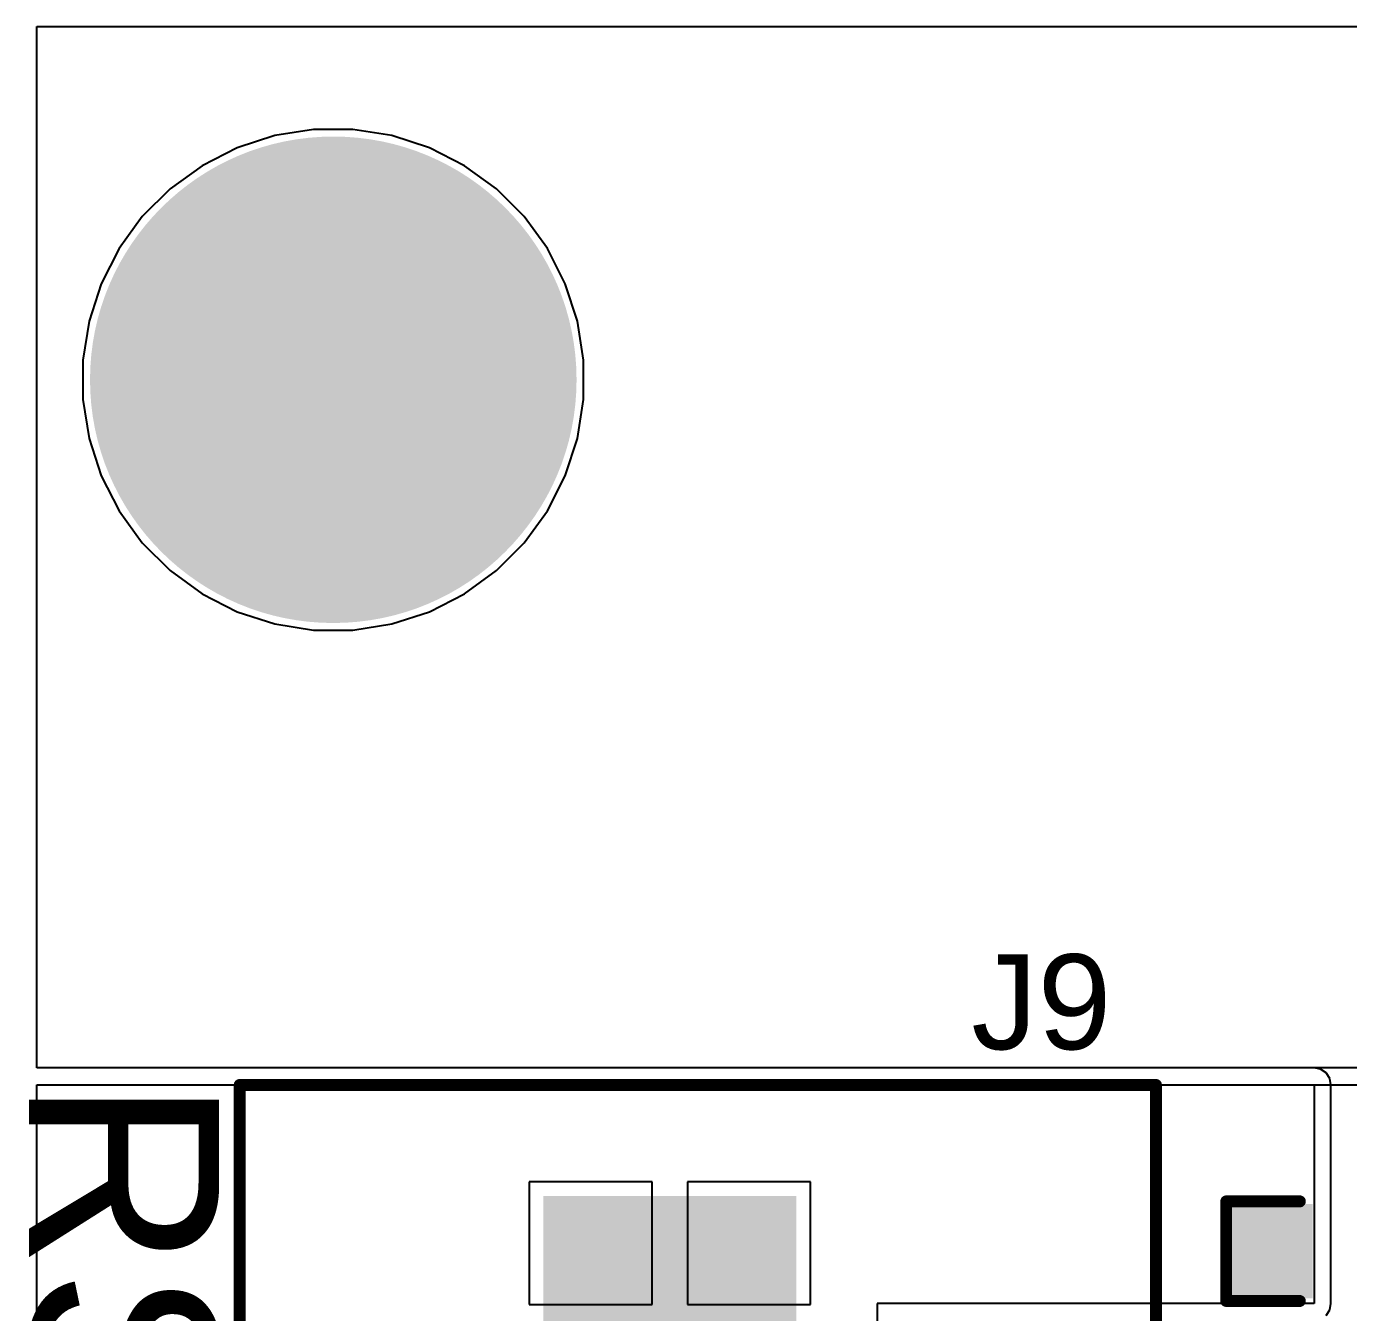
# Model space of a CAD drawing. Header units: millimetres. Extents: x -3 to 175, y -4 to 177.
# Drawn here: x -2.93 to 11.21, y 162.31 to 176.07 of the extents above; entities that cross this region are included whole.
import ezdxf

# ---------------------------------------------------------------- set-up
doc = ezdxf.new("R2010")
doc.units = ezdxf.units.MM
for name, color, linetype in [('BottomLayer', 5, 'Continuous'), ('BottomSolder', 6, 'Continuous'), ('MultiLayer', 9, 'Continuous'), ('PadHoleLayer', 156, 'Continuous'), ('TopLayer', 1, 'Continuous'), ('TopOverlay', 2, 'Continuous'), ('TopPaste', 8, 'Continuous'), ('TopSolder', 216, 'Continuous')]:
    doc.layers.add(name, color=color, linetype=linetype)
doc.styles.add('Arial', font='', dxfattribs={"height": 0.2})
doc.styles.get('Arial').set_extended_font_data('Arial')

# ---------------------------------------------------------------- blocks, each defined once
blk = doc.blocks.new('1715747_112')
at = {"layer": 'BottomLayer'}
blk.add_hatch(color=5, dxfattribs=at).paths.add_polyline_path([(-8.87, 1.25), (-6.37, 1.25), (-6.37, -1.25), (-8.87, -1.25)])
at = {"layer": 'BottomSolder'}
blk.add_hatch(color=6, dxfattribs=at).paths.add_polyline_path([(-8.972, 1.352), (-6.268, 1.352), (-6.268, -1.352), (-8.972, -1.352)])
at = {"layer": 'PadHoleLayer'}
h = blk.add_hatch(color=156, dxfattribs=at)
edge = h.paths.add_edge_path()
edge.add_arc((-7.62, 0), 0.65, 0, 360)
at = {"layer": 'TopLayer'}
blk.add_hatch(color=1, dxfattribs=at).paths.add_polyline_path([(-8.87, 1.25), (-6.37, 1.25), (-6.37, -1.25), (-8.87, -1.25)])
at = {"layer": 'TopSolder'}
blk.add_hatch(color=216, dxfattribs=at).paths.add_polyline_path([(-8.972, 1.352), (-6.268, 1.352), (-6.268, -1.352), (-8.972, -1.352)])
at = {"layer": 'TopOverlay', "const_width": 0.127}
for points in [[(-10.16, -4.6), (-10.16, 5.2)], [(10.16, 5.2), (-10.16, 5.2)], [(10.16, -4.6), (-10.16, -4.6)]]:
    blk.add_lwpolyline(points, dxfattribs=at)
at = {"layer": 'TopOverlay', "const_width": 0.0635}
for points in [[(-10.192, 5.2, 1), (-10.128, 5.2, 1)], [(-10.192, 5.2, 1), (-10.128, 5.2, 1)], [(-10.192, -4.6, 1), (-10.128, -4.6, 1)], [(-10.192, -4.6, 1), (-10.128, -4.6, 1)]]:
    blk.add_lwpolyline(points, format="xyb", close=True, dxfattribs=at)
blk = doc.blocks.new('C___0603_153')
at = {"layer": 'TopLayer'}
for points in [[(-0.381, 0.445), (-0.381, -0.445), (-1.143, -0.445), (-1.143, 0.445)], [(1.143, 0.445), (1.143, -0.445), (0.381, -0.445), (0.381, 0.445)]]:
    blk.add_hatch(color=1, dxfattribs=at).paths.add_polyline_path(points)
at = {"layer": 'TopPaste'}
for points in [[(-0.381, 0.445), (-0.381, -0.445), (-1.143, -0.445), (-1.143, 0.445)], [(1.143, 0.445), (1.143, -0.445), (0.381, -0.445), (0.381, 0.445)]]:
    blk.add_hatch(color=8, dxfattribs=at).paths.add_polyline_path(points)
at = {"layer": 'TopSolder'}
for points in [[(-0.321, 0.504), (-0.321, -0.504), (-1.203, -0.504), (-1.203, 0.504)], [(1.203, 0.504), (1.203, -0.504), (0.321, -0.504), (0.321, 0.504)]]:
    blk.add_hatch(color=216, dxfattribs=at).paths.add_polyline_path(points)
at = {"layer": 'TopOverlay', "const_width": 0.127}
for points in [[(-1.245, 0.533), (-1.245, -0.533)], [(-0.457, 0.533), (-1.245, 0.533)], [(1.245, 0.533), (0.457, 0.533)], [(1.245, 0.533), (1.245, -0.533)], [(-0.457, -0.533), (-1.245, -0.533)], [(1.245, -0.533), (0.457, -0.533)]]:
    blk.add_lwpolyline(points, dxfattribs=at)
at = {"layer": 'TopOverlay', "const_width": 0.0635}
for points in [[(-1.276, 0.533, 1), (-1.213, 0.533, 1)], [(-1.276, 0.533, 1), (-1.213, 0.533, 1)], [(-0.489, 0.533, 1), (-0.425, 0.533, 1)], [(0.425, 0.533, 1), (0.489, 0.533, 1)], [(1.213, 0.533, 1), (1.276, 0.533, 1)], [(1.213, 0.533, 1), (1.276, 0.533, 1)], [(-1.276, -0.533, 1), (-1.213, -0.533, 1)], [(-1.276, -0.533, 1), (-1.213, -0.533, 1)], [(-0.489, -0.533, 1), (-0.425, -0.533, 1)], [(0.425, -0.533, 1), (0.489, -0.533, 1)], [(1.213, -0.533, 1), (1.276, -0.533, 1)], [(1.213, -0.533, 1), (1.276, -0.533, 1)]]:
    blk.add_lwpolyline(points, format="xyb", close=True, dxfattribs=at)

msp = doc.modelspace()

# ---------------------------------------------------------------- hatches: boundary and pattern name
at = {"layer": 'BottomLayer'}
h = msp.add_hatch(color=5, dxfattribs=at)
edge = h.paths.add_edge_path()
edge.add_arc((0.356, 172.288), 2.5, 0, 360)
at = {"layer": 'BottomSolder'}
h = msp.add_hatch(color=6, dxfattribs=at)
edge = h.paths.add_edge_path()
edge.add_arc((0.356, 172.288), 2.602, 0, 360)
at = {"layer": 'MultiLayer'}
h = msp.add_hatch(color=9, dxfattribs=at)
edge = h.paths.add_edge_path()
edge.add_arc((0.356, 172.288), 2.5, 0, 360)
at = {"layer": 'PadHoleLayer'}
h = msp.add_hatch(color=156, dxfattribs=at)
edge = h.paths.add_edge_path()
edge.add_arc((0.356, 172.288), 1.75, 0, 360)
at = {"layer": 'TopLayer'}
h = msp.add_hatch(color=1, dxfattribs=at)
edge = h.paths.add_edge_path()
edge.add_arc((0.356, 172.288), 2.5, 0, 360)
at = {"layer": 'TopSolder'}
h = msp.add_hatch(color=216, dxfattribs=at)
edge = h.paths.add_edge_path()
edge.add_arc((0.356, 172.288), 2.602, 0, 360)

# ---------------------------------------------------------------- linework, layer by layer
at = {"layer": 'BottomLayer'}
for p, q in [((-2.814, 164.926), (-2.814, 176.068)), ((-2.814, 176.068), (19.09, 176.068)), ((0.145, 174.966), (-0.271, 174.9)), ((0.566, 174.966), (0.145, 174.966)), ((0.983, 174.9), (0.566, 174.966)), ((-0.271, 174.9), (-0.672, 174.77)), ((1.384, 174.77), (0.983, 174.9)), ((-0.672, 174.77), (-1.048, 174.578)), ((1.759, 174.578), (1.384, 174.77)), ((-1.048, 174.578), (-1.389, 174.331)), ((2.1, 174.331), (1.759, 174.578)), ((-1.389, 174.331), (-1.687, 174.033)), ((2.398, 174.033), (2.1, 174.331)), ((-1.687, 174.033), (-1.935, 173.692)), ((2.646, 173.692), (2.398, 174.033)), ((-1.935, 173.692), (-2.126, 173.316)), ((2.837, 173.316), (2.646, 173.692)), ((-2.126, 173.316), (-2.256, 172.915)), ((2.967, 172.915), (2.837, 173.316)), ((-2.256, 172.915), (-2.322, 172.499)), ((3.033, 172.499), (2.967, 172.915)), ((-2.322, 172.499), (-2.322, 172.077)), ((3.033, 172.077), (3.033, 172.499)), ((-2.322, 172.077), (-2.256, 171.661)), ((2.967, 171.661), (3.033, 172.077)), ((-2.256, 171.661), (-2.126, 171.26)), ((2.837, 171.26), (2.967, 171.661)), ((-2.126, 171.26), (-1.935, 170.885)), ((2.646, 170.885), (2.837, 171.26)), ((-1.935, 170.885), (-1.687, 170.544)), ((2.398, 170.544), (2.646, 170.885)), ((-1.687, 170.544), (-1.389, 170.246)), ((2.1, 170.246), (2.398, 170.544)), ((-1.389, 170.246), (-1.048, 169.998)), ((1.759, 169.998), (2.1, 170.246)), ((-1.048, 169.998), (-0.672, 169.807)), ((1.384, 169.807), (1.759, 169.998)), ((-0.672, 169.807), (-0.271, 169.676)), ((0.983, 169.676), (1.384, 169.807)), ((-0.271, 169.676), (0.145, 169.61)), ((0.145, 169.61), (0.566, 169.61)), ((0.566, 169.61), (0.983, 169.676)), ((13.716, 164.926), (-2.814, 164.926)), ((-2.814, 92.354), (-2.814, 164.744)), ((-2.814, 164.744), (13.716, 164.744)), ((3.765, 163.708), (2.451, 163.708)), ((2.451, 163.708), (2.451, 162.395)), ((3.765, 162.395), (3.765, 163.708)), ((5.459, 163.708), (4.146, 163.708)), ((4.146, 163.708), (4.146, 162.395)), ((5.459, 162.395), (5.459, 163.708)), ((2.451, 162.395), (3.765, 162.395)), ((4.146, 162.395), (5.459, 162.395))]:
    msp.add_line(p, q, dxfattribs=at)
at = {"layer": 'TopLayer'}
for p, q in [((-2.814, 164.926), (-2.814, 176.068)), ((-2.814, 176.068), (19.09, 176.068)), ((0.145, 174.966), (-0.271, 174.9)), ((0.566, 174.966), (0.145, 174.966)), ((0.983, 174.9), (0.566, 174.966)), ((-0.271, 174.9), (-0.672, 174.77)), ((1.384, 174.77), (0.983, 174.9)), ((-0.672, 174.77), (-1.048, 174.578)), ((1.759, 174.578), (1.384, 174.77)), ((-1.048, 174.578), (-1.389, 174.331)), ((2.1, 174.331), (1.759, 174.578)), ((-1.389, 174.331), (-1.687, 174.033)), ((2.398, 174.033), (2.1, 174.331)), ((-1.687, 174.033), (-1.935, 173.692)), ((2.646, 173.692), (2.398, 174.033)), ((-1.935, 173.692), (-2.126, 173.316)), ((2.837, 173.316), (2.646, 173.692)), ((-2.126, 173.316), (-2.256, 172.915)), ((2.967, 172.915), (2.837, 173.316)), ((-2.256, 172.915), (-2.322, 172.499)), ((3.033, 172.499), (2.967, 172.915)), ((-2.322, 172.499), (-2.322, 172.077)), ((3.033, 172.077), (3.033, 172.499)), ((-2.322, 172.077), (-2.256, 171.661)), ((2.967, 171.661), (3.033, 172.077)), ((-2.256, 171.661), (-2.126, 171.26)), ((2.837, 171.26), (2.967, 171.661)), ((-2.126, 171.26), (-1.935, 170.885)), ((2.646, 170.885), (2.837, 171.26)), ((-1.935, 170.885), (-1.687, 170.544)), ((2.398, 170.544), (2.646, 170.885)), ((-1.687, 170.544), (-1.389, 170.246)), ((2.1, 170.246), (2.398, 170.544)), ((-1.389, 170.246), (-1.048, 169.998)), ((1.759, 169.998), (2.1, 170.246)), ((-1.048, 169.998), (-0.672, 169.807)), ((1.384, 169.807), (1.759, 169.998)), ((-0.672, 169.807), (-0.271, 169.676)), ((0.983, 169.676), (1.384, 169.807)), ((-0.271, 169.676), (0.145, 169.61)), ((0.145, 169.61), (0.566, 169.61)), ((0.566, 169.61), (0.983, 169.676)), ((10.846, 164.926), (-2.814, 164.926)), ((10.915, 164.912), (10.846, 164.926)), ((10.974, 164.873), (10.915, 164.912)), ((-2.814, 160.045), (-2.814, 164.744)), ((-2.814, 164.744), (10.846, 164.744)), ((10.846, 164.744), (10.846, 162.408)), ((11.013, 164.814), (10.974, 164.873)), ((11.027, 164.744), (11.013, 164.814)), ((11.027, 162.408), (11.027, 164.744)), ((3.765, 163.708), (2.451, 163.708)), ((2.451, 163.708), (2.451, 162.395)), ((3.765, 162.395), (3.765, 163.708)), ((5.459, 163.708), (4.146, 163.708)), ((4.146, 163.708), (4.146, 162.395)), ((5.459, 162.395), (5.459, 163.708)), ((2.451, 162.395), (3.765, 162.395)), ((4.146, 162.395), (5.459, 162.395)), ((10.846, 162.408), (6.172, 162.408)), ((6.172, 162.408), (6.172, 160.045)), ((11.013, 162.338), (11.027, 162.408)), ((10.974, 162.279), (11.013, 162.338))]:
    msp.add_line(p, q, dxfattribs=at)

# ---------------------------------------------------------------- block references
for name, p, rotation in [('1715747_112', (3.955, 154.584), 270), ('C___0603_153', (11.151, 162.966), 180)]:
    msp.add_blockref(name, p, dxfattribs=dict(rotation=rotation))

# ---------------------------------------------------------------- texts
at = {"layer": 'TopOverlay', "style": 'Arial'}
msp.add_text('J9', height=1.016, dxfattribs=at).set_placement((7.18, 165.126))
msp.add_text('RS-485 CHANNEL - 1', height=2.032, rotation=270, dxfattribs=at).set_placement((-2.897, 164.821))

doc.saveas('drawing.dxf')
